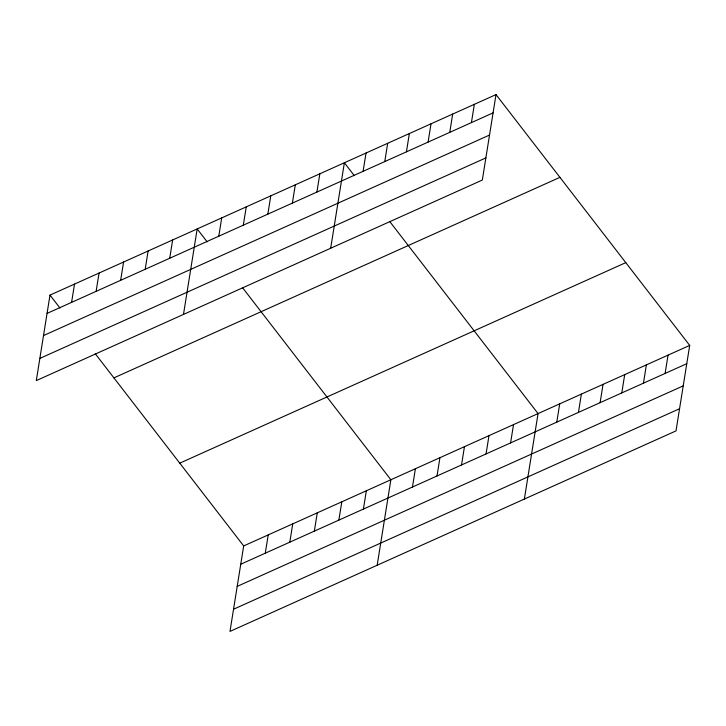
<?xml version="1.0" encoding="UTF-8"?>
<svg xmlns="http://www.w3.org/2000/svg" width="726" height="726" viewBox="0 0 726 726"><rect width="100%" height="100%" fill="white"/><g stroke="black" fill="none" stroke-linecap="round" stroke-linejoin="round"><path stroke-width="1.09" d="M49.994 295.11L36.3 380.596L482.318 180.066L496.012 94.589L49.994 295.11L59.977 308.042M71.593 302.37L74.524 284.084M96.122 291.344L99.054 273.049M120.652 280.309L123.583 262.022M145.191 269.282L148.113 250.996M169.721 258.256L172.652 239.961M183.487 314.422L197.182 228.935L207.164 241.867M218.78 236.195L221.711 217.909M243.31 225.169L246.241 206.883M267.84 214.134L270.771 195.848M292.378 203.108L295.3 184.821M95.269 353.743L243.682 545.934L229.988 631.411L676.006 430.89L689.7 345.404L496.012 94.589M316.908 192.081L319.839 173.795M265.28 553.194L268.212 534.908M330.675 248.247L344.369 162.76L354.352 175.692M289.81 542.168L292.741 523.873M363.1 171.309L366.031 153.023M314.34 531.133L317.271 512.846M384.762 161.571L387.693 143.285M338.87 520.106L341.801 501.82M406.433 151.834L409.355 133.548M363.408 509.08L366.331 490.785M428.095 142.096L431.026 123.801M377.175 565.245L390.869 479.759L242.457 287.569M449.757 132.35L452.688 114.064M412.468 487.019L415.399 468.733M471.419 122.612L474.35 104.326M436.998 475.993L439.929 457.707M461.527 464.958L464.459 446.671M486.057 453.931L488.988 435.645M510.596 442.905L513.518 424.619M524.363 499.071L538.057 413.584L389.644 221.394M556.788 422.133L559.719 403.847M578.45 412.395L581.381 394.109M600.112 402.658L603.043 384.372M621.783 392.92L624.705 374.625M643.445 383.174L646.376 364.888M665.107 373.436L668.038 355.15M47.063 313.396L493.081 112.875M43.515 335.575L489.533 135.045M39.848 358.417L485.875 157.896M113.909 377.883L559.928 177.353M179.758 463.161L625.785 262.64M243.682 545.934L689.7 345.404M240.751 564.22L686.769 363.699M237.193 586.399L683.22 385.869M233.536 609.241L679.563 408.72"/></g></svg>
